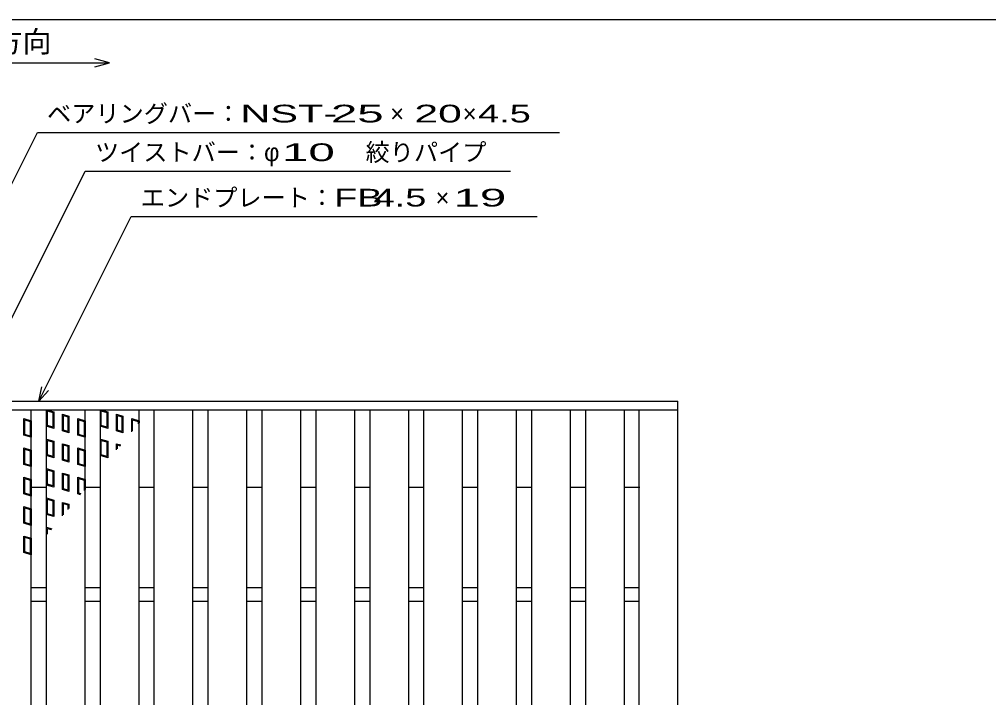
# Model space of a CAD drawing. Units: millimetres, scale not verified. Extents: x -910 to 866, y -641 to 527.
# Drawn here: x -554 to -53, y 176 to 527 of the extents above; entities that cross this region are included whole.
import ezdxf
from ezdxf.enums import TextEntityAlignment as Align

# ---------------------------------------------------------------- set-up
doc = ezdxf.new("R2010")
doc.units = ezdxf.units.MM
doc.header["$LTSCALE"] = 5
for name, color, linetype, lineweight in [('0_2', 150, 'Continuous', 25), ('16', 3, 'Continuous', 25), ('17', 3, 'Continuous', 25), ('22', 4, 'Continuous', 25)]:
    doc.layers.add(name, color=color, linetype=linetype, lineweight=lineweight)
doc.styles.add('ベクトル', font='')
doc.styles.get('ベクトル').set_extended_font_data('ベクトル')

msp = doc.modelspace()

# ---------------------------------------------------------------- linework, layer by layer
at = {"layer": '0_2'}
msp.add_line((-864.5, 526.75), (865.5, 526.75), dxfattribs=at)
at = {"layer": '16'}
for p, q in [((-707.5, 329.25), (-213.5, 329.25)), ((-213.5, 324.75), (-213.5, 329.25)), ((-707.5, 324.75), (-213.5, 324.75)), ((-568, 324.75), (-548, 324.75)), ((-548, -166.25), (-548, 324.75)), ((-540.1, -166.25), (-540.1, 324.75)), ((-540.1, 324.75), (-520.1, 324.75)), ((-520.1, -166.25), (-520.1, 324.75)), ((-512.2, -166.25), (-512.2, 324.75)), ((-512.2, 324.75), (-492.2, 324.75)), ((-492.2, -166.25), (-492.2, 324.75)), ((-484.3, -166.25), (-484.3, 324.75)), ((-484.3, 324.75), (-464.3, 324.75)), ((-464.3, -166.25), (-464.3, 324.75)), ((-456.4, -166.25), (-456.4, 324.75)), ((-456.4, 324.75), (-436.4, 324.75)), ((-436.4, -166.25), (-436.4, 324.75)), ((-428.5, -166.25), (-428.5, 324.75)), ((-428.5, 324.75), (-408.5, 324.75)), ((-408.5, -166.25), (-408.5, 324.75)), ((-400.6, -166.25), (-400.6, 324.75)), ((-400.6, 324.75), (-380.6, 324.75)), ((-380.6, -166.25), (-380.6, 324.75)), ((-372.7, -166.25), (-372.7, 324.75)), ((-372.7, 324.75), (-352.7, 324.75)), ((-352.7, -166.25), (-352.7, 324.75)), ((-344.8, -166.25), (-344.8, 324.75)), ((-344.8, 324.75), (-324.8, 324.75)), ((-324.8, -166.25), (-324.8, 324.75)), ((-316.9, -166.25), (-316.9, 324.75)), ((-316.9, 324.75), (-296.9, 324.75)), ((-296.9, -166.25), (-296.9, 324.75)), ((-289, -166.25), (-289, 324.75)), ((-289, 324.75), (-269, 324.75)), ((-269, -166.25), (-269, 324.75)), ((-261.1, -166.25), (-261.1, 324.75)), ((-261.1, 324.75), (-241.1, 324.75)), ((-241.1, -166.25), (-241.1, 324.75)), ((-233.5, -166.25), (-233.5, 324.75)), ((-233.5, 324.75), (-213.5, 324.75)), ((-213.5, -166.25), (-213.5, 324.75)), ((-548, 284.75), (-540.1, 284.75)), ((-520.1, 284.75), (-512.2, 284.75)), ((-492.2, 284.75), (-484.3, 284.75)), ((-464.3, 284.75), (-456.4, 284.75)), ((-436.4, 284.75), (-428.5, 284.75)), ((-408.5, 284.75), (-400.6, 284.75)), ((-380.6, 284.75), (-372.7, 284.75)), ((-352.7, 284.75), (-344.8, 284.75)), ((-324.8, 284.75), (-316.9, 284.75)), ((-296.9, 284.75), (-289, 284.75)), ((-269, 284.75), (-261.1, 284.75)), ((-241.1, 284.75), (-233.2, 284.75)), ((-548, 232.75), (-540.1, 232.75)), ((-520.1, 232.75), (-512.2, 232.75)), ((-492.2, 232.75), (-484.3, 232.75)), ((-464.3, 232.75), (-456.4, 232.75)), ((-436.4, 232.75), (-428.5, 232.75)), ((-408.5, 232.75), (-400.6, 232.75)), ((-380.6, 232.75), (-372.7, 232.75)), ((-352.7, 232.75), (-344.8, 232.75)), ((-324.8, 232.75), (-316.9, 232.75)), ((-296.9, 232.75), (-289, 232.75)), ((-269, 232.75), (-261.1, 232.75)), ((-241.1, 232.75), (-233.5, 232.75)), ((-548, 225.75), (-540.1, 225.75)), ((-520.1, 225.75), (-512.2, 225.75)), ((-492.2, 225.75), (-484.3, 225.75)), ((-464.3, 225.75), (-456.4, 225.75)), ((-436.4, 225.75), (-428.5, 225.75)), ((-408.5, 225.75), (-400.6, 225.75)), ((-380.6, 225.75), (-372.7, 225.75)), ((-352.7, 225.75), (-344.8, 225.75)), ((-324.8, 225.75), (-316.9, 225.75)), ((-296.9, 225.75), (-289, 225.75)), ((-269, 225.75), (-261.1, 225.75)), ((-241.1, 225.75), (-233.5, 225.75))]:
    msp.add_line(p, q, dxfattribs=at)
at = {"layer": '17'}
for p, q in [((-540.1, 324.75), (-536.3, 323.61)), ((-540.1, 316.2), (-540.1, 324.75)), ((-539.625, 324.112), (-536.775, 323.257)), ((-539.625, 316.553), (-539.625, 324.112)), ((-536.775, 323.257), (-536.775, 315.698)), ((-536.3, 323.61), (-536.3, 315.06)), ((-531.715, 322.385), (-528.485, 321.416)), ((-531.715, 313.835), (-531.715, 322.385)), ((-531.24, 321.746), (-528.96, 321.062)), ((-531.24, 314.188), (-531.24, 321.746)), ((-528.96, 321.062), (-528.96, 313.504)), ((-528.485, 321.416), (-528.485, 312.866)), ((-512.2, 324.75), (-508.4, 323.61)), ((-512.2, 316.2), (-512.2, 324.75)), ((-511.725, 324.112), (-508.875, 323.257)), ((-511.725, 316.553), (-511.725, 324.112)), ((-508.875, 323.257), (-508.875, 315.698)), ((-508.4, 323.61), (-508.4, 315.06)), ((-503.815, 322.385), (-500.585, 321.416)), ((-503.815, 313.835), (-503.815, 322.385)), ((-503.34, 321.746), (-501.06, 321.062)), ((-503.34, 314.188), (-503.34, 321.746)), ((-501.06, 321.062), (-501.06, 313.504)), ((-500.585, 321.416), (-500.585, 312.866)), ((-551.8, 320.19), (-548, 319.05)), ((-551.8, 311.64), (-551.8, 320.19)), ((-551.325, 319.552), (-548.475, 318.697)), ((-551.325, 311.993), (-551.325, 319.552)), ((-548.475, 318.697), (-548.475, 311.138)), ((-548, 319.05), (-548, 310.5)), ((-536.3, 315.06), (-540.1, 316.2)), ((-536.775, 315.698), (-539.625, 316.553)), ((-523.9, 320.19), (-520.1, 319.05)), ((-523.9, 311.64), (-523.9, 320.19)), ((-523.425, 319.552), (-520.575, 318.697)), ((-523.425, 311.993), (-523.425, 319.552)), ((-520.575, 318.697), (-520.575, 311.138)), ((-520.1, 319.05), (-520.1, 310.5)), ((-508.4, 315.06), (-512.2, 316.2)), ((-508.875, 315.698), (-511.725, 316.553)), ((-496, 320.19), (-492.2, 319.05)), ((-496, 313.311), (-496, 320.19)), ((-495.525, 319.552), (-492.675, 318.697)), ((-495.525, 313.892), (-495.525, 319.552)), ((-492.675, 318.697), (-492.675, 317.375)), ((-492.2, 319.05), (-492.2, 317.955)), ((-548, 310.5), (-551.8, 311.64)), ((-548.475, 311.138), (-551.325, 311.993)), ((-528.485, 312.866), (-531.715, 313.835)), ((-528.96, 313.504), (-531.24, 314.188)), ((-520.1, 310.5), (-523.9, 311.64)), ((-520.575, 311.138), (-523.425, 311.993)), ((-500.585, 312.866), (-503.815, 313.835)), ((-501.06, 313.504), (-503.34, 314.188)), ((-540.1, 309.55), (-536.3, 308.41)), ((-540.1, 301), (-540.1, 309.55)), ((-539.625, 308.912), (-536.775, 308.057)), ((-539.625, 301.353), (-539.625, 308.912)), ((-536.775, 308.057), (-536.775, 300.498)), ((-536.3, 308.41), (-536.3, 299.86)), ((-531.715, 307.185), (-528.485, 306.216)), ((-531.715, 298.635), (-531.715, 307.185)), ((-531.24, 306.546), (-528.96, 305.862)), ((-531.24, 298.988), (-531.24, 306.546)), ((-528.96, 305.862), (-528.96, 298.304)), ((-528.485, 306.216), (-528.485, 297.666)), ((-512.2, 309.55), (-508.4, 308.41)), ((-512.2, 301), (-512.2, 309.55)), ((-511.725, 308.912), (-508.875, 308.057)), ((-511.725, 301.353), (-511.725, 308.912)), ((-508.875, 308.057), (-508.875, 300.498)), ((-508.4, 308.41), (-508.4, 299.86)), ((-503.815, 307.185), (-501.642, 306.533)), ((-503.815, 303.963), (-503.815, 307.185)), ((-503.34, 306.546), (-501.976, 306.137)), ((-503.34, 304.524), (-503.34, 306.546)), ((-551.8, 304.99), (-548, 303.85)), ((-551.8, 296.44), (-551.8, 304.99)), ((-551.325, 304.352), (-548.475, 303.497)), ((-551.325, 296.793), (-551.325, 304.352)), ((-548.475, 303.497), (-548.475, 295.938)), ((-548, 303.85), (-548, 295.3)), ((-536.3, 299.86), (-540.1, 301)), ((-536.775, 300.498), (-539.625, 301.353)), ((-523.9, 304.99), (-520.1, 303.85)), ((-523.9, 296.44), (-523.9, 304.99)), ((-523.425, 304.352), (-520.575, 303.497)), ((-523.425, 296.793), (-523.425, 304.352)), ((-520.575, 303.497), (-520.575, 295.938)), ((-520.1, 303.85), (-520.1, 295.3)), ((-508.4, 299.86), (-512.2, 301)), ((-508.875, 300.498), (-511.725, 301.353)), ((-548, 295.3), (-551.8, 296.44)), ((-548.475, 295.938), (-551.325, 296.793)), ((-528.485, 297.666), (-531.715, 298.635)), ((-528.96, 298.304), (-531.24, 298.988)), ((-520.1, 295.3), (-523.9, 296.44)), ((-520.575, 295.938), (-523.425, 296.793)), ((-540.1, 294.35), (-536.3, 293.21)), ((-540.1, 285.8), (-540.1, 294.35)), ((-539.625, 293.712), (-536.775, 292.857)), ((-539.625, 286.153), (-539.625, 293.712)), ((-536.775, 292.857), (-536.775, 285.298)), ((-536.3, 293.21), (-536.3, 284.66)), ((-531.715, 291.985), (-528.485, 291.016)), ((-531.715, 283.435), (-531.715, 291.985)), ((-531.24, 291.346), (-528.96, 290.662)), ((-531.24, 283.788), (-531.24, 291.346)), ((-528.485, 291.016), (-528.485, 282.466)), ((-551.8, 289.79), (-548, 288.65)), ((-551.8, 281.24), (-551.8, 289.79)), ((-551.325, 289.152), (-548.475, 288.297)), ((-551.325, 281.593), (-551.325, 289.152)), ((-548.475, 288.297), (-548.475, 280.738)), ((-548, 288.65), (-548, 280.1)), ((-536.3, 284.66), (-540.1, 285.8)), ((-536.775, 285.298), (-539.625, 286.153)), ((-528.96, 290.662), (-528.96, 283.104)), ((-523.9, 289.79), (-520.1, 288.65)), ((-523.9, 281.24), (-523.9, 289.79)), ((-523.425, 289.152), (-520.575, 288.297)), ((-523.425, 281.593), (-523.425, 289.152)), ((-520.575, 288.297), (-520.575, 282.963)), ((-520.1, 288.65), (-520.1, 283.524)), ((-548, 280.1), (-551.8, 281.24)), ((-548.475, 280.738), (-551.325, 281.593)), ((-528.485, 282.466), (-531.715, 283.435)), ((-528.96, 283.104), (-531.24, 283.788)), ((-522.41, 280.793), (-523.9, 281.24)), ((-522.075, 281.189), (-523.425, 281.593)), ((-540.1, 279.15), (-536.3, 278.01)), ((-540.1, 270.6), (-540.1, 279.15)), ((-539.625, 278.512), (-536.775, 277.657)), ((-539.625, 270.953), (-539.625, 278.512)), ((-536.775, 277.657), (-536.775, 270.098)), ((-536.3, 278.01), (-536.3, 269.46)), ((-531.715, 269.79), (-531.715, 276.785)), ((-531.715, 276.785), (-528.485, 275.816)), ((-531.24, 270.352), (-531.24, 276.146)), ((-531.24, 276.146), (-528.96, 275.462)), ((-528.485, 275.816), (-528.485, 273.61)), ((-551.8, 274.59), (-548, 273.45)), ((-551.8, 266.04), (-551.8, 274.59)), ((-551.325, 273.952), (-548.475, 273.097)), ((-551.325, 266.393), (-551.325, 273.952)), ((-548.475, 273.097), (-548.475, 265.538)), ((-548, 273.45), (-548, 264.9)), ((-536.775, 270.098), (-539.625, 270.953)), ((-528.96, 275.462), (-528.96, 273.048)), ((-548, 264.9), (-551.8, 266.04)), ((-548.475, 265.538), (-551.325, 266.393)), ((-536.3, 269.46), (-540.1, 270.6)), ((-540.1, 263.95), (-537.352, 263.125)), ((-540.1, 259.876), (-540.1, 263.95)), ((-539.625, 263.312), (-537.686, 262.73)), ((-539.625, 260.437), (-539.625, 263.312)), ((-551.8, 259.39), (-548, 258.25)), ((-551.8, 250.84), (-551.8, 259.39)), ((-551.325, 258.752), (-548.475, 257.897)), ((-551.325, 251.193), (-551.325, 258.752)), ((-548.475, 257.897), (-548.475, 250.338)), ((-548, 258.25), (-548, 249.7)), ((-548, 249.7), (-551.8, 250.84)), ((-548.475, 250.338), (-551.325, 251.193))]:
    msp.add_line(p, q, dxfattribs=at)
at = {"layer": '22'}
for p, q in [((-657.5, 504.25), (-507.5, 504.25)), ((-507.5, 504.25), (-515, 506.25)), ((-515, 502.25), (-507.5, 504.25)), ((-687.5, 182.75), (-544.75, 468.25)), ((-544.75, 468.25), (-274.75, 468.25)), ((-627.75, 232.75), (-520, 448.25)), ((-520, 448.25), (-300, 448.25)), ((-544.05, 329.25), (-496.3, 424.75)), ((-496.3, 424.75), (-286.3, 424.75)), ((-544.05, 329.25), (-542.55, 336.55)), ((-544.05, 329.25), (-539.05, 334.75))]:
    msp.add_line(p, q, dxfattribs=at)

# ---------------------------------------------------------------- texts
at = {"layer": '22', "color": 2, "style": 'ベクトル'}
for s, height, p in [('車両進行方向', 11, (-627.5, 515.25)), ('ベアリングバー：', 9.164, (-539.75, 478)), ('×', 9.164, (-362.25, 478)), ('×', 9.164, (-324.75, 478)), ('ツイストバー：', 9.164, (-515, 458)), ('絞りパイプ', 9.164, (-375, 458)), ('φ', 9.164, (-427.5, 458)), ('エンドプレート：', 9.164, (-491.3, 434.5)), ('×', 9.164, (-338.8, 434.5))]:
    msp.add_text(s, height=height, dxfattribs=at).set_placement(p, align=Align.MIDDLE_LEFT)
for s, width, p in [('NST-', 1.75, (-439.75, 478)), (' 25 ', 2, (-399.75, 478)), ('20', 1.8, (-349.75, 478)), (' 4.5 ', 1.6, (-322.25, 478)), (' 10 ', 2, (-425, 458)), ('FB', 1.6, (-391.3, 434.5)), (' 4.5 ', 1.6, (-376.3, 434.5)), (' 19 ', 2, (-336.3, 434.5))]:
    msp.add_text(s, height=9.164, dxfattribs=dict(at, width=width)).set_placement(p, align=Align.MIDDLE_LEFT)

doc.saveas('drawing.dxf')
